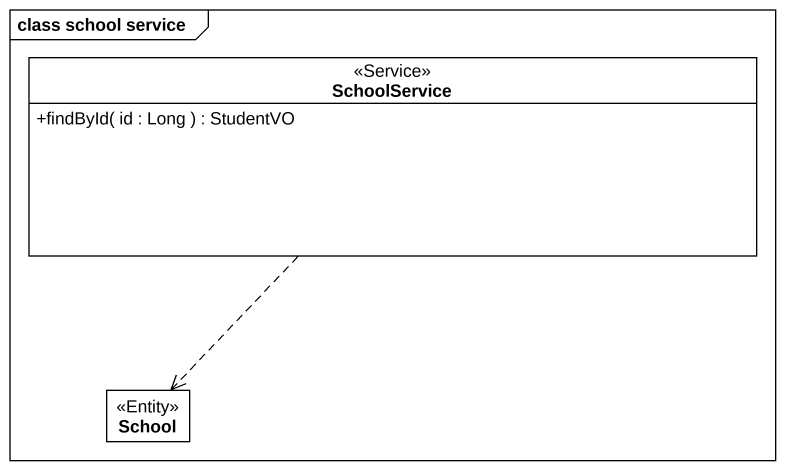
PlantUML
@startuml
mainframe class school service
hide circle
hide empty members
skinparam classAttributeIconSize 0
class SchoolService <<Service>> {
  +findById( id : Long ) : StudentVO
}
class School <<Entity>>
SchoolService ..> School
@enduml
